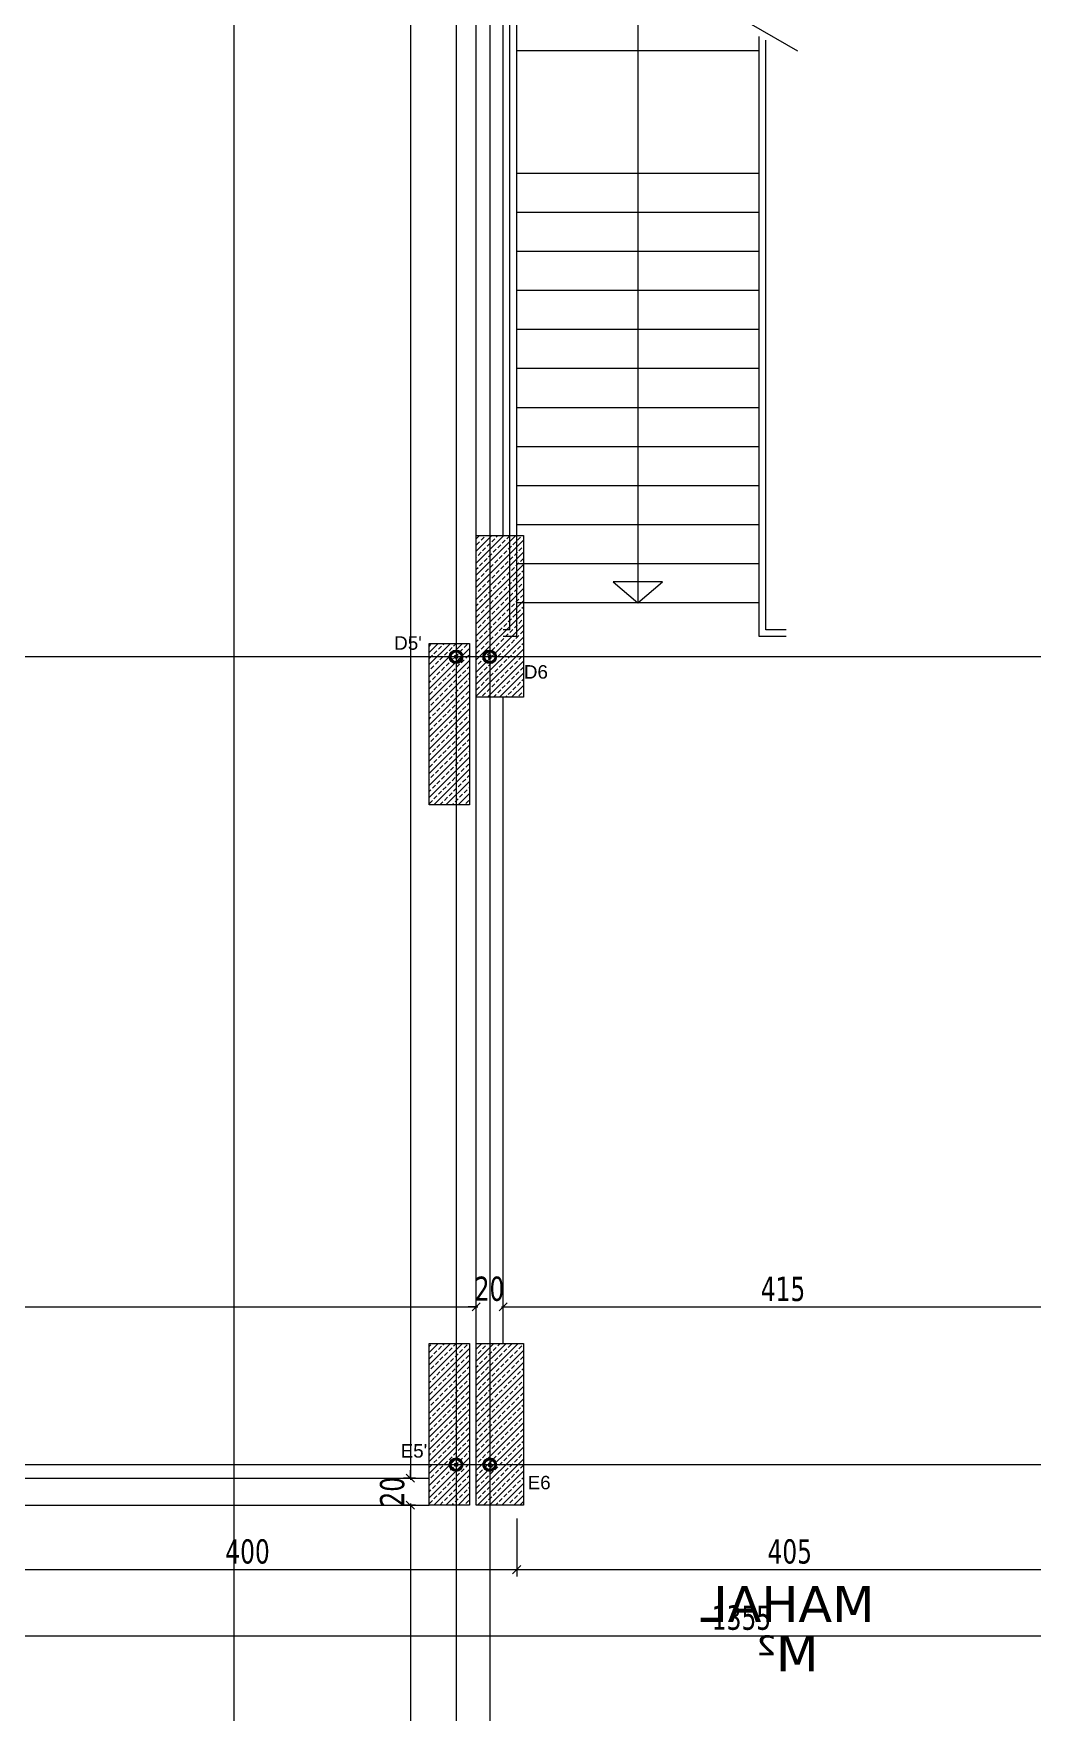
# Model space of a CAD drawing. Header units: millimetres. Extents: x 43168.9 to 43194.6, y -25545.1 to -25543.4.
# Drawn here: x 43169.5751 to 43169.7235, y -25544.3807 to -25544.1313 of the extents above; entities that cross this region are included whole.
import ezdxf
from ezdxf.enums import TextEntityAlignment as Align

# ---------------------------------------------------------------- set-up
doc = ezdxf.new("R2010")
doc.units = ezdxf.units.MM
doc.header["$LTSCALE"] = 200
doc.linetypes.add('DASHDOT2', pattern=[0.5, 0.25, -0.125, 0, -0.125])
doc.linetypes.add('HIDDEN', pattern=[0.375, 0.25, -0.125])
for name, color, linetype in [('aks_sgh', 5, 'DASHDOT2'), ('duv_sgh', 4, 'Continuous'), ('kolon-b.a_sgh', 6, 'Continuous'), ('merdi_sgh', 3, 'Continuous'), ('olcuic_sgh', 183, 'Continuous'), ('tarama-betonarme_sgh', 223, 'Continuous')]:
    doc.layers.add(name, color=color, linetype=linetype)
doc.styles.add('1-200', font='arial.ttf', dxfattribs={"height": 60})
doc.styles.add('dim', font='VERDANA.TTF', dxfattribs={"width": 0.7})
doc.styles.add('text1', font='VERDANA.TTF')

msp = doc.modelspace()

# ---------------------------------------------------------------- hatches: boundary and pattern name
h = msp.add_hatch(color=256)
edge = h.paths.add_edge_path()
edge.add_arc((43169.63788, -25544.22392), 0.001, 0, 360)
edge = h.paths.add_edge_path(flags=16)
edge.add_arc((43169.63788, -25544.22392), 0.00075, 0, 360)
h = msp.add_hatch(color=256)
edge = h.paths.add_edge_path()
edge.add_arc((43169.63788, -25544.22392), 0.001, 0, 360)
edge = h.paths.add_edge_path(flags=16)
edge.add_arc((43169.63788, -25544.22392), 0.00075, 0, 360)
h = msp.add_hatch(color=256)
edge = h.paths.add_edge_path()
edge.add_arc((43169.64288, -25544.22392), 0.001, 0, 360)
edge = h.paths.add_edge_path(flags=16)
edge.add_arc((43169.64288, -25544.22392), 0.00075, 0, 360)
h = msp.add_hatch(color=256)
edge = h.paths.add_edge_path()
edge.add_arc((43169.64288, -25544.22392), 0.001, 0, 360)
edge = h.paths.add_edge_path(flags=16)
edge.add_arc((43169.64288, -25544.22392), 0.00075, 0, 360)
h = msp.add_hatch(color=256)
edge = h.paths.add_edge_path()
edge.add_arc((43169.63788, -25544.34392), 0.001, 0, 360)
edge = h.paths.add_edge_path(flags=16)
edge.add_arc((43169.63788, -25544.34392), 0.00075, 0, 360)
h = msp.add_hatch(color=256)
edge = h.paths.add_edge_path()
edge.add_arc((43169.63788, -25544.34392), 0.001, 0, 360)
edge = h.paths.add_edge_path(flags=16)
edge.add_arc((43169.63788, -25544.34392), 0.00075, 0, 360)
h = msp.add_hatch(color=256)
edge = h.paths.add_edge_path()
edge.add_arc((43169.64288, -25544.34392), 0.001, 0, 360)
edge = h.paths.add_edge_path(flags=16)
edge.add_arc((43169.64288, -25544.34392), 0.00075, 0, 360)
h = msp.add_hatch(color=256)
edge = h.paths.add_edge_path()
edge.add_arc((43169.64288, -25544.34392), 0.001, 0, 360)
edge = h.paths.add_edge_path(flags=16)
edge.add_arc((43169.64288, -25544.34392), 0.00075, 0, 360)

# ---------------------------------------------------------------- linework, layer by layer
at = {"color": 0}
for p, q in [((43169.6612, -25544.21277), (43169.66488, -25544.21592)), ((43169.66855, -25544.21277), (43169.6612, -25544.21277)), ((43169.66488, -25544.21592), (43169.66855, -25544.21277))]:
    msp.add_line(p, q, dxfattribs=at)
at = {"color": 0, "linetype": 'ByBlock', "lineweight": -2}
for p, q in [((43169.63768, -25544.22412), (43169.63768, -25544.22372)), ((43169.63768, -25544.22372), (43169.63808, -25544.22372)), ((43169.63768, -25544.22412), (43169.63768, -25544.22372)), ((43169.63768, -25544.22372), (43169.63808, -25544.22372)), ((43169.63808, -25544.22412), (43169.63768, -25544.22412)), ((43169.63808, -25544.22412), (43169.63768, -25544.22412)), ((43169.63781, -25544.22385), (43169.63795, -25544.22399)), ((43169.63781, -25544.22399), (43169.63795, -25544.22385)), ((43169.63781, -25544.22385), (43169.63795, -25544.22399)), ((43169.63781, -25544.22399), (43169.63795, -25544.22385)), ((43169.63808, -25544.22372), (43169.63808, -25544.22412)), ((43169.63808, -25544.22372), (43169.63808, -25544.22412)), ((43169.64308, -25544.22372), (43169.64268, -25544.22372)), ((43169.64268, -25544.22372), (43169.64268, -25544.22412)), ((43169.64308, -25544.22372), (43169.64268, -25544.22372)), ((43169.64268, -25544.22372), (43169.64268, -25544.22412)), ((43169.64268, -25544.22412), (43169.64308, -25544.22412)), ((43169.64268, -25544.22412), (43169.64308, -25544.22412)), ((43169.64295, -25544.22385), (43169.64281, -25544.22399)), ((43169.64295, -25544.22399), (43169.64281, -25544.22385)), ((43169.64295, -25544.22385), (43169.64281, -25544.22399)), ((43169.64295, -25544.22399), (43169.64281, -25544.22385)), ((43169.64308, -25544.22412), (43169.64308, -25544.22372)), ((43169.64308, -25544.22412), (43169.64308, -25544.22372)), ((43169.64028, -25544.32109), (43169.64148, -25544.31989)), ((43169.64028, -25544.32109), (43169.64148, -25544.31989)), ((43169.64548, -25544.31989), (43169.64428, -25544.32109)), ((43169.64548, -25544.31989), (43169.64428, -25544.32109)), ((43169.63768, -25544.34412), (43169.63768, -25544.34372)), ((43169.63768, -25544.34372), (43169.63808, -25544.34372)), ((43169.63768, -25544.34412), (43169.63768, -25544.34372)), ((43169.63768, -25544.34372), (43169.63808, -25544.34372)), ((43169.63808, -25544.34412), (43169.63768, -25544.34412)), ((43169.63808, -25544.34412), (43169.63768, -25544.34412)), ((43169.63781, -25544.34385), (43169.63795, -25544.34399)), ((43169.63781, -25544.34399), (43169.63795, -25544.34385)), ((43169.63781, -25544.34385), (43169.63795, -25544.34399)), ((43169.63781, -25544.34399), (43169.63795, -25544.34385)), ((43169.63808, -25544.34372), (43169.63808, -25544.34412)), ((43169.63808, -25544.34372), (43169.63808, -25544.34412)), ((43169.64308, -25544.34372), (43169.64268, -25544.34372)), ((43169.64268, -25544.34372), (43169.64268, -25544.34412)), ((43169.64308, -25544.34372), (43169.64268, -25544.34372)), ((43169.64268, -25544.34372), (43169.64268, -25544.34412)), ((43169.64268, -25544.34412), (43169.64308, -25544.34412)), ((43169.64268, -25544.34412), (43169.64308, -25544.34412)), ((43169.64295, -25544.34385), (43169.64281, -25544.34399)), ((43169.64295, -25544.34399), (43169.64281, -25544.34385)), ((43169.64295, -25544.34385), (43169.64281, -25544.34399)), ((43169.64295, -25544.34399), (43169.64281, -25544.34385)), ((43169.64308, -25544.34412), (43169.64308, -25544.34372)), ((43169.64308, -25544.34412), (43169.64308, -25544.34372)), ((43169.63049, -25544.34532), (43169.63169, -25544.34652)), ((43169.63049, -25544.34532), (43169.63169, -25544.34652)), ((43169.63169, -25544.35052), (43169.63049, -25544.34932)), ((43169.63169, -25544.35052), (43169.63049, -25544.34932)), ((43169.64628, -25544.36011), (43169.64748, -25544.35891)), ((43169.64748, -25544.35891), (43169.64628, -25544.36011))]:
    msp.add_line(p, q, dxfattribs=at)
at = {"color": 0, "linetype": 'Continuous', "lineweight": -2}
for centre, radius in [((43169.63788, -25544.22392), 0.001), ((43169.63788, -25544.22392), 0.001), ((43169.64288, -25544.22392), 0.001), ((43169.64288, -25544.22392), 0.001), ((43169.63788, -25544.22392), 0.00075), ((43169.63788, -25544.22392), 0.00075), ((43169.64288, -25544.22392), 0.00075), ((43169.64288, -25544.22392), 0.00075), ((43169.63788, -25544.34392), 0.001), ((43169.63788, -25544.34392), 0.001), ((43169.63788, -25544.34392), 0.00075), ((43169.63788, -25544.34392), 0.00075), ((43169.64288, -25544.34392), 0.001), ((43169.64288, -25544.34392), 0.001), ((43169.64288, -25544.34392), 0.00075), ((43169.64288, -25544.34392), 0.00075)]:
    msp.add_circle(centre, radius, dxfattribs=at)
at = {"layer": 'aks_sgh'}
for p, q in [((43169.60488, -25543.74092), (43169.60488, -25544.78992)), ((43169.63788, -25543.74092), (43169.63788, -25544.78992)), ((43169.64288, -25543.74092), (43169.64288, -25544.78992)), ((43169.99088, -25544.22392), (43169.01488, -25544.22392)), ((43169.99088, -25544.34392), (43169.01488, -25544.34392))]:
    msp.add_line(p, q, dxfattribs=at)
at = {"layer": 'duv_sgh'}
for p, q in [((43169.64088, -25544.32592), (43169.64088, -25543.84992)), ((43169.64488, -25544.20592), (43169.64488, -25544.12192)), ((43169.64588, -25544.20592), (43169.64588, -25544.12192)), ((43169.64488, -25544.32592), (43169.64488, -25544.22992)), ((43169.56688, -25544.34592), (43169.63388, -25544.34592)), ((43169.56688, -25544.34992), (43169.63388, -25544.34992))]:
    msp.add_line(p, q, dxfattribs=at)
at = {"layer": 'kolon-b.a_sgh'}
for p, q in [((43169.64088, -25544.20592), (43169.64788, -25544.20592)), ((43169.64088, -25544.22992), (43169.64088, -25544.20592)), ((43169.64788, -25544.20592), (43169.64788, -25544.22992)), ((43169.63388, -25544.22192), (43169.63988, -25544.22192)), ((43169.63388, -25544.24592), (43169.63388, -25544.22192)), ((43169.63988, -25544.22192), (43169.63988, -25544.24592)), ((43169.64788, -25544.22992), (43169.64088, -25544.22992)), ((43169.63988, -25544.24592), (43169.63388, -25544.24592)), ((43169.63388, -25544.32592), (43169.63988, -25544.32592)), ((43169.63388, -25544.34992), (43169.63388, -25544.32592)), ((43169.63988, -25544.32592), (43169.63988, -25544.34992)), ((43169.64088, -25544.32592), (43169.64788, -25544.32592)), ((43169.64088, -25544.34992), (43169.64088, -25544.32592)), ((43169.64788, -25544.32592), (43169.64788, -25544.34992)), ((43169.63988, -25544.34992), (43169.63388, -25544.34992)), ((43169.64788, -25544.34992), (43169.64088, -25544.34992))]:
    msp.add_line(p, q, dxfattribs=at)
at = {"layer": 'merdi_sgh'}
for p, q in [((43169.63614, -25544.10363), (43169.68858, -25544.13391)), ((43169.68288, -25544.13651), (43169.68288, -25544.13178)), ((43169.68388, -25544.13709), (43169.68388, -25544.13235))]:
    msp.add_line(p, q, dxfattribs=at)
at = {"layer": 'merdi_sgh', "linetype": 'HIDDEN', "ltscale": 0.5}
for p, q in [((43169.64588, -25544.21992), (43169.64588, -25544.11041)), ((43169.64688, -25544.22092), (43169.64688, -25544.11099)), ((43169.66488, -25544.12138), (43169.66488, -25544.21592)), ((43169.68288, -25544.13392), (43169.64688, -25544.13392)), ((43169.68288, -25544.22092), (43169.68288, -25544.13651)), ((43169.68388, -25544.21992), (43169.68388, -25544.13709)), ((43169.68288, -25544.15212), (43169.64688, -25544.15212)), ((43169.68288, -25544.15792), (43169.64688, -25544.15792)), ((43169.68288, -25544.16372), (43169.64688, -25544.16372)), ((43169.68288, -25544.16952), (43169.64688, -25544.16952)), ((43169.68288, -25544.17532), (43169.64688, -25544.17532)), ((43169.68288, -25544.18112), (43169.64688, -25544.18112)), ((43169.68288, -25544.18692), (43169.64688, -25544.18692)), ((43169.68288, -25544.19272), (43169.64688, -25544.19272)), ((43169.68288, -25544.19852), (43169.64688, -25544.19852)), ((43169.68288, -25544.20432), (43169.64688, -25544.20432)), ((43169.68288, -25544.21012), (43169.64688, -25544.21012)), ((43169.68288, -25544.21592), (43169.64688, -25544.21592)), ((43169.64588, -25544.21992), (43169.64488, -25544.21992)), ((43169.68688, -25544.21992), (43169.68388, -25544.21992)), ((43169.64688, -25544.22092), (43169.64488, -25544.22092)), ((43169.68688, -25544.22092), (43169.68288, -25544.22092))]:
    msp.add_line(p, q, dxfattribs=at)
at = {"layer": 'olcuic_sgh'}
for p, q in [((43169.63109, -25543.84267), (43169.63109, -25544.34617)), ((43169.64088, -25544.32392), (43169.64088, -25544.31949)), ((43169.64088, -25544.32392), (43169.64088, -25544.31949)), ((43169.64488, -25544.32392), (43169.64488, -25544.31949)), ((43169.64488, -25544.32392), (43169.64488, -25544.31949)), ((43169.37063, -25544.32049), (43169.64113, -25544.32049)), ((43169.64088, -25544.32049), (43169.63968, -25544.32049)), ((43169.64463, -25544.32049), (43169.72813, -25544.32049)), ((43169.64488, -25544.32049), (43169.64608, -25544.32049)), ((43169.63109, -25544.34592), (43169.63109, -25544.34472)), ((43169.63188, -25544.34592), (43169.63009, -25544.34592)), ((43169.63188, -25544.34592), (43169.63009, -25544.34592)), ((43169.63188, -25544.34992), (43169.63009, -25544.34992)), ((43169.63188, -25544.34992), (43169.63009, -25544.34992)), ((43169.63109, -25544.34967), (43169.63109, -25544.46517)), ((43169.63109, -25544.34992), (43169.63109, -25544.35112)), ((43169.64688, -25544.35192), (43169.64688, -25544.36051)), ((43169.64688, -25544.35192), (43169.64688, -25544.36051)), ((43169.56663, -25544.35951), (43169.64713, -25544.35951)), ((43169.64663, -25544.35951), (43169.72813, -25544.35951)), ((43169.54463, -25544.36935), (43169.81613, -25544.36935))]:
    msp.add_line(p, q, dxfattribs=at)
at = {"layer": 'tarama-betonarme_sgh'}
for p, q in [((43169.64088, -25544.20642), (43169.64138, -25544.20592)), ((43169.64088, -25544.20822), (43169.64318, -25544.20592)), ((43169.64088, -25544.21002), (43169.64498, -25544.20592)), ((43169.64088, -25544.21181), (43169.64677, -25544.20592)), ((43169.64088, -25544.21361), (43169.64788, -25544.20661)), ((43169.64092, -25544.20728), (43169.64137, -25544.20683)), ((43169.6416, -25544.2066), (43169.64205, -25544.20615)), ((43169.64182, -25544.20817), (43169.64227, -25544.20773)), ((43169.64227, -25544.20593), (43169.64228, -25544.20592)), ((43169.6425, -25544.2075), (43169.64295, -25544.20705)), ((43169.64317, -25544.20683), (43169.64362, -25544.20638)), ((43169.64339, -25544.2084), (43169.64384, -25544.20795)), ((43169.64384, -25544.20615), (43169.64408, -25544.20592)), ((43169.64407, -25544.20773), (43169.64452, -25544.20728)), ((43169.64474, -25544.20705), (43169.64519, -25544.2066)), ((43169.64541, -25544.20638), (43169.64586, -25544.20593)), ((43169.64564, -25544.20795), (43169.64609, -25544.2075)), ((43169.64631, -25544.20728), (43169.64676, -25544.20683)), ((43169.64699, -25544.2066), (43169.64744, -25544.20615)), ((43169.64721, -25544.20817), (43169.64766, -25544.20773)), ((43169.64766, -25544.20593), (43169.64767, -25544.20592)), ((43169.64088, -25544.2154), (43169.64788, -25544.2084)), ((43169.64088, -25544.20912), (43169.64092, -25544.20907)), ((43169.64088, -25544.2172), (43169.64788, -25544.2102)), ((43169.64115, -25544.20885), (43169.6416, -25544.2084)), ((43169.64137, -25544.21042), (43169.64182, -25544.20997)), ((43169.64205, -25544.20975), (43169.6425, -25544.2093)), ((43169.64272, -25544.20907), (43169.64317, -25544.20862)), ((43169.64295, -25544.21064), (43169.64339, -25544.21019)), ((43169.64362, -25544.20997), (43169.64407, -25544.20952)), ((43169.64429, -25544.2093), (43169.64474, -25544.20885)), ((43169.64452, -25544.21087), (43169.64497, -25544.21042)), ((43169.64497, -25544.20862), (43169.64541, -25544.20817)), ((43169.64519, -25544.21019), (43169.64564, -25544.20975)), ((43169.64586, -25544.20952), (43169.64631, -25544.20907)), ((43169.64654, -25544.20885), (43169.64699, -25544.2084)), ((43169.64676, -25544.21042), (43169.64721, -25544.20997)), ((43169.64744, -25544.20975), (43169.64788, -25544.2093)), ((43169.64088, -25544.21091), (43169.64115, -25544.21064)), ((43169.64088, -25544.219), (43169.64788, -25544.212)), ((43169.64092, -25544.21266), (43169.64137, -25544.21222)), ((43169.6416, -25544.21199), (43169.64205, -25544.21154)), ((43169.64227, -25544.21132), (43169.64272, -25544.21087)), ((43169.6425, -25544.21289), (43169.64295, -25544.21244)), ((43169.64317, -25544.21222), (43169.64362, -25544.21177)), ((43169.64384, -25544.21154), (43169.64429, -25544.21109)), ((43169.64407, -25544.21311), (43169.64452, -25544.21266)), ((43169.64474, -25544.21244), (43169.64519, -25544.21199)), ((43169.64541, -25544.21177), (43169.64586, -25544.21132)), ((43169.64564, -25544.21334), (43169.64609, -25544.21289)), ((43169.64609, -25544.21109), (43169.64654, -25544.21064)), ((43169.64631, -25544.21266), (43169.64676, -25544.21222)), ((43169.64699, -25544.21199), (43169.64744, -25544.21154)), ((43169.64766, -25544.21132), (43169.64788, -25544.2111)), ((43169.64088, -25544.22079), (43169.64788, -25544.21379)), ((43169.64088, -25544.21451), (43169.64092, -25544.21446)), ((43169.64115, -25544.21424), (43169.6416, -25544.21379)), ((43169.64137, -25544.21581), (43169.64182, -25544.21536)), ((43169.64182, -25544.21356), (43169.64227, -25544.21311)), ((43169.64205, -25544.21513), (43169.6425, -25544.21468)), ((43169.64272, -25544.21446), (43169.64317, -25544.21401)), ((43169.64339, -25544.21379), (43169.64384, -25544.21334)), ((43169.64362, -25544.21536), (43169.64407, -25544.21491)), ((43169.64429, -25544.21468), (43169.64474, -25544.21424)), ((43169.64497, -25544.21401), (43169.64541, -25544.21356)), ((43169.64519, -25544.21558), (43169.64564, -25544.21513)), ((43169.64586, -25544.21491), (43169.64631, -25544.21446)), ((43169.64654, -25544.21424), (43169.64699, -25544.21379)), ((43169.64676, -25544.21581), (43169.64721, -25544.21536)), ((43169.64721, -25544.21356), (43169.64766, -25544.21311)), ((43169.64744, -25544.21513), (43169.64788, -25544.21469)), ((43169.64088, -25544.22259), (43169.64788, -25544.21559)), ((43169.64088, -25544.2163), (43169.64115, -25544.21603)), ((43169.64088, -25544.22438), (43169.64788, -25544.21738)), ((43169.64092, -25544.21805), (43169.64137, -25544.2176)), ((43169.6416, -25544.21738), (43169.64205, -25544.21693)), ((43169.64227, -25544.21671), (43169.64272, -25544.21626)), ((43169.6425, -25544.21828), (43169.64295, -25544.21783)), ((43169.64295, -25544.21603), (43169.64339, -25544.21558)), ((43169.64317, -25544.2176), (43169.64362, -25544.21715)), ((43169.64384, -25544.21693), (43169.64429, -25544.21648)), ((43169.64452, -25544.21626), (43169.64497, -25544.21581)), ((43169.64474, -25544.21783), (43169.64519, -25544.21738)), ((43169.64541, -25544.21715), (43169.64586, -25544.21671)), ((43169.64609, -25544.21648), (43169.64654, -25544.21603)), ((43169.64631, -25544.21805), (43169.64676, -25544.2176)), ((43169.64699, -25544.21738), (43169.64744, -25544.21693)), ((43169.64766, -25544.21671), (43169.64788, -25544.21649)), ((43169.64088, -25544.22618), (43169.64788, -25544.21918)), ((43169.64088, -25544.21989), (43169.64092, -25544.21985)), ((43169.64115, -25544.21962), (43169.6416, -25544.21917)), ((43169.64182, -25544.21895), (43169.64227, -25544.2185)), ((43169.64205, -25544.22052), (43169.6425, -25544.22007)), ((43169.64272, -25544.21985), (43169.64317, -25544.2194)), ((43169.64339, -25544.21917), (43169.64384, -25544.21873)), ((43169.64362, -25544.22075), (43169.64407, -25544.2203)), ((43169.64407, -25544.2185), (43169.64452, -25544.21805)), ((43169.64429, -25544.22007), (43169.64474, -25544.21962)), ((43169.64497, -25544.2194), (43169.64541, -25544.21895)), ((43169.64564, -25544.21873), (43169.64609, -25544.21828)), ((43169.64586, -25544.2203), (43169.64631, -25544.21985)), ((43169.64654, -25544.21962), (43169.64699, -25544.21917)), ((43169.64721, -25544.21895), (43169.64766, -25544.2185)), ((43169.64744, -25544.22052), (43169.64788, -25544.22008)), ((43169.63388, -25544.22328), (43169.63524, -25544.22192)), ((43169.63388, -25544.22507), (43169.63703, -25544.22192)), ((43169.63388, -25544.22687), (43169.63883, -25544.22192)), ((43169.63388, -25544.22238), (43169.63415, -25544.22211)), ((43169.63388, -25544.22867), (43169.63988, -25544.22267)), ((43169.63527, -25544.22279), (43169.63572, -25544.22234)), ((43169.63594, -25544.22211), (43169.63614, -25544.22192)), ((43169.63684, -25544.22301), (43169.63729, -25544.22256)), ((43169.63751, -25544.22234), (43169.63793, -25544.22192)), ((43169.63841, -25544.22324), (43169.63886, -25544.22279)), ((43169.63908, -25544.22256), (43169.63953, -25544.22211)), ((43169.64088, -25544.22798), (43169.64788, -25544.22098)), ((43169.64088, -25544.22169), (43169.64115, -25544.22142)), ((43169.64088, -25544.22977), (43169.64788, -25544.22277)), ((43169.64137, -25544.2212), (43169.64182, -25544.22075)), ((43169.6416, -25544.22277), (43169.64205, -25544.22232)), ((43169.64227, -25544.22209), (43169.64272, -25544.22164)), ((43169.64295, -25544.22142), (43169.64339, -25544.22097)), ((43169.64317, -25544.22299), (43169.64362, -25544.22254)), ((43169.64384, -25544.22232), (43169.64429, -25544.22187)), ((43169.64452, -25544.22164), (43169.64497, -25544.2212)), ((43169.64474, -25544.22322), (43169.64519, -25544.22277)), ((43169.64519, -25544.22097), (43169.64564, -25544.22052)), ((43169.64541, -25544.22254), (43169.64586, -25544.22209)), ((43169.64609, -25544.22187), (43169.64654, -25544.22142)), ((43169.64676, -25544.2212), (43169.64721, -25544.22075)), ((43169.64699, -25544.22277), (43169.64744, -25544.22232)), ((43169.64766, -25544.22209), (43169.64788, -25544.22187)), ((43169.63388, -25544.23046), (43169.63988, -25544.22446)), ((43169.63392, -25544.22413), (43169.63437, -25544.22368)), ((43169.63415, -25544.2257), (43169.63459, -25544.22526)), ((43169.63459, -25544.22346), (43169.63504, -25544.22301)), ((43169.63482, -25544.22503), (43169.63527, -25544.22458)), ((43169.63549, -25544.22436), (43169.63594, -25544.22391)), ((43169.63617, -25544.22368), (43169.63662, -25544.22324)), ((43169.63639, -25544.22526), (43169.63684, -25544.22481)), ((43169.63706, -25544.22458), (43169.63751, -25544.22413)), ((43169.63774, -25544.22391), (43169.63819, -25544.22346)), ((43169.63796, -25544.22548), (43169.63841, -25544.22503)), ((43169.63864, -25544.22481), (43169.63908, -25544.22436)), ((43169.63931, -25544.22413), (43169.63976, -25544.22368)), ((43169.63953, -25544.2257), (43169.63988, -25544.22536)), ((43169.64088, -25544.22528), (43169.64092, -25544.22524)), ((43169.64092, -25544.22344), (43169.64137, -25544.22299)), ((43169.64115, -25544.22501), (43169.6416, -25544.22456)), ((43169.64182, -25544.22434), (43169.64227, -25544.22389)), ((43169.6425, -25544.22366), (43169.64295, -25544.22322)), ((43169.64253, -25544.22992), (43169.64788, -25544.22457)), ((43169.64272, -25544.22524), (43169.64317, -25544.22479)), ((43169.64339, -25544.22456), (43169.64384, -25544.22411)), ((43169.64407, -25544.22389), (43169.64452, -25544.22344)), ((43169.64429, -25544.22546), (43169.64474, -25544.22501)), ((43169.64497, -25544.22479), (43169.64541, -25544.22434)), ((43169.64564, -25544.22411), (43169.64609, -25544.22366)), ((43169.64586, -25544.22569), (43169.64631, -25544.22524)), ((43169.64631, -25544.22344), (43169.64676, -25544.22299)), ((43169.64654, -25544.22501), (43169.64699, -25544.22456)), ((43169.64721, -25544.22434), (43169.64766, -25544.22389)), ((43169.63388, -25544.22597), (43169.63392, -25544.22593)), ((43169.63388, -25544.23226), (43169.63988, -25544.22626)), ((43169.63388, -25544.22777), (43169.63415, -25544.2275)), ((43169.63437, -25544.22728), (43169.63482, -25544.22683)), ((43169.63504, -25544.2266), (43169.63549, -25544.22615)), ((43169.63527, -25544.22817), (43169.63572, -25544.22773)), ((43169.63572, -25544.22593), (43169.63617, -25544.22548)), ((43169.63594, -25544.2275), (43169.63639, -25544.22705)), ((43169.63662, -25544.22683), (43169.63706, -25544.22638)), ((43169.63729, -25544.22615), (43169.63774, -25544.2257)), ((43169.63751, -25544.22773), (43169.63796, -25544.22728)), ((43169.63819, -25544.22705), (43169.63864, -25544.2266)), ((43169.63886, -25544.22638), (43169.63931, -25544.22593)), ((43169.63908, -25544.22795), (43169.63953, -25544.2275)), ((43169.63976, -25544.22728), (43169.63988, -25544.22716)), ((43169.64088, -25544.22708), (43169.64115, -25544.22681)), ((43169.64137, -25544.22658), (43169.64182, -25544.22613)), ((43169.6416, -25544.22816), (43169.64205, -25544.22771)), ((43169.64205, -25544.22591), (43169.6425, -25544.22546)), ((43169.64227, -25544.22748), (43169.64272, -25544.22703)), ((43169.64295, -25544.22681), (43169.64339, -25544.22636)), ((43169.64317, -25544.22838), (43169.64362, -25544.22793)), ((43169.64362, -25544.22613), (43169.64407, -25544.22569)), ((43169.64384, -25544.22771), (43169.64429, -25544.22726)), ((43169.64432, -25544.22992), (43169.64788, -25544.22636)), ((43169.64452, -25544.22703), (43169.64497, -25544.22658)), ((43169.64519, -25544.22636), (43169.64564, -25544.22591)), ((43169.64541, -25544.22793), (43169.64586, -25544.22748)), ((43169.64609, -25544.22726), (43169.64654, -25544.22681)), ((43169.64676, -25544.22658), (43169.64721, -25544.22613)), ((43169.64699, -25544.22816), (43169.64744, -25544.22771)), ((43169.64744, -25544.22591), (43169.64788, -25544.22547)), ((43169.64766, -25544.22748), (43169.64788, -25544.22726)), ((43169.63388, -25544.23405), (43169.63988, -25544.22805)), ((43169.63388, -25544.23585), (43169.63988, -25544.22985)), ((43169.63392, -25544.22952), (43169.63437, -25544.22907)), ((43169.63459, -25544.22885), (43169.63504, -25544.2284)), ((43169.63482, -25544.23042), (43169.63527, -25544.22997)), ((43169.63549, -25544.22975), (43169.63594, -25544.2293)), ((43169.63617, -25544.22907), (43169.63662, -25544.22862)), ((43169.63639, -25544.23064), (43169.63684, -25544.2302)), ((43169.63684, -25544.2284), (43169.63729, -25544.22795)), ((43169.63706, -25544.22997), (43169.63751, -25544.22952)), ((43169.63774, -25544.2293), (43169.63819, -25544.22885)), ((43169.63796, -25544.23087), (43169.63841, -25544.23042)), ((43169.63841, -25544.22862), (43169.63886, -25544.22817)), ((43169.63864, -25544.2302), (43169.63908, -25544.22975)), ((43169.63931, -25544.22952), (43169.63976, -25544.22907)), ((43169.64092, -25544.22883), (43169.64137, -25544.22838)), ((43169.64182, -25544.22973), (43169.64227, -25544.22928)), ((43169.6425, -25544.22905), (43169.64295, -25544.2286)), ((43169.64343, -25544.22992), (43169.64384, -25544.2295)), ((43169.64407, -25544.22928), (43169.64452, -25544.22883)), ((43169.64474, -25544.2286), (43169.64519, -25544.22816)), ((43169.64522, -25544.22992), (43169.64541, -25544.22973)), ((43169.64564, -25544.2295), (43169.64609, -25544.22905)), ((43169.64612, -25544.22992), (43169.64788, -25544.22816)), ((43169.64631, -25544.22883), (43169.64676, -25544.22838)), ((43169.64721, -25544.22973), (43169.64766, -25544.22928)), ((43169.63388, -25544.23136), (43169.63392, -25544.23132)), ((43169.63388, -25544.23765), (43169.63988, -25544.23165)), ((43169.63388, -25544.23316), (43169.63415, -25544.23289)), ((43169.63415, -25544.23109), (43169.63459, -25544.23064)), ((43169.63437, -25544.23266), (43169.63482, -25544.23222)), ((43169.63504, -25544.23199), (43169.63549, -25544.23154)), ((43169.63572, -25544.23132), (43169.63617, -25544.23087)), ((43169.63594, -25544.23289), (43169.63639, -25544.23244)), ((43169.63662, -25544.23222), (43169.63706, -25544.23177)), ((43169.63729, -25544.23154), (43169.63774, -25544.23109)), ((43169.63751, -25544.23311), (43169.63796, -25544.23266)), ((43169.63819, -25544.23244), (43169.63864, -25544.23199)), ((43169.63886, -25544.23177), (43169.63931, -25544.23132)), ((43169.63908, -25544.23334), (43169.63953, -25544.23289)), ((43169.63953, -25544.23109), (43169.63988, -25544.23075)), ((43169.63976, -25544.23266), (43169.63988, -25544.23254)), ((43169.63388, -25544.23944), (43169.63988, -25544.23344)), ((43169.63388, -25544.24124), (43169.63988, -25544.23524)), ((43169.63392, -25544.23491), (43169.63437, -25544.23446)), ((43169.63459, -25544.23424), (43169.63504, -25544.23379)), ((43169.63482, -25544.23581), (43169.63527, -25544.23536)), ((43169.63527, -25544.23356), (43169.63572, -25544.23311)), ((43169.63549, -25544.23513), (43169.63594, -25544.23469)), ((43169.63617, -25544.23446), (43169.63662, -25544.23401)), ((43169.63684, -25544.23379), (43169.63729, -25544.23334)), ((43169.63706, -25544.23536), (43169.63751, -25544.23491)), ((43169.63774, -25544.23469), (43169.63819, -25544.23424)), ((43169.63841, -25544.23401), (43169.63886, -25544.23356)), ((43169.63864, -25544.23558), (43169.63908, -25544.23513)), ((43169.63931, -25544.23491), (43169.63976, -25544.23446)), ((43169.63388, -25544.23675), (43169.63392, -25544.23671)), ((43169.63388, -25544.24303), (43169.63988, -25544.23703)), ((43169.63415, -25544.23648), (43169.63459, -25544.23603)), ((43169.63437, -25544.23805), (43169.63482, -25544.2376)), ((43169.63504, -25544.23738), (43169.63549, -25544.23693)), ((43169.63572, -25544.23671), (43169.63617, -25544.23626)), ((43169.63594, -25544.23828), (43169.63639, -25544.23783)), ((43169.63639, -25544.23603), (43169.63684, -25544.23558)), ((43169.63662, -25544.2376), (43169.63706, -25544.23715)), ((43169.63729, -25544.23693), (43169.63774, -25544.23648)), ((43169.63796, -25544.23626), (43169.63841, -25544.23581)), ((43169.63819, -25544.23783), (43169.63864, -25544.23738)), ((43169.63886, -25544.23715), (43169.63931, -25544.23671)), ((43169.63953, -25544.23648), (43169.63988, -25544.23614)), ((43169.63388, -25544.23854), (43169.63415, -25544.23828)), ((43169.63388, -25544.24483), (43169.63988, -25544.23883)), ((43169.63392, -25544.2403), (43169.63437, -25544.23985)), ((43169.63459, -25544.23962), (43169.63504, -25544.23918)), ((43169.63527, -25544.23895), (43169.63572, -25544.2385)), ((43169.63549, -25544.24052), (43169.63594, -25544.24007)), ((43169.63617, -25544.23985), (43169.63662, -25544.2394)), ((43169.63684, -25544.23918), (43169.63729, -25544.23873)), ((43169.63706, -25544.24075), (43169.63751, -25544.2403)), ((43169.63751, -25544.2385), (43169.63796, -25544.23805)), ((43169.63774, -25544.24007), (43169.63819, -25544.23962)), ((43169.63841, -25544.2394), (43169.63886, -25544.23895)), ((43169.63908, -25544.23873), (43169.63953, -25544.23828)), ((43169.63931, -25544.2403), (43169.63976, -25544.23985)), ((43169.63976, -25544.23805), (43169.63988, -25544.23793)), ((43169.63388, -25544.24214), (43169.63392, -25544.24209)), ((43169.63415, -25544.24187), (43169.63459, -25544.24142)), ((43169.63459, -25544.24592), (43169.63988, -25544.24063)), ((43169.63482, -25544.2412), (43169.63527, -25544.24075)), ((43169.63504, -25544.24277), (43169.63549, -25544.24232)), ((43169.63572, -25544.24209), (43169.63617, -25544.24164)), ((43169.63638, -25544.24592), (43169.63988, -25544.24242)), ((43169.63639, -25544.24142), (43169.63684, -25544.24097)), ((43169.63662, -25544.24299), (43169.63706, -25544.24254)), ((43169.63729, -25544.24232), (43169.63774, -25544.24187)), ((43169.63796, -25544.24164), (43169.63841, -25544.2412)), ((43169.63819, -25544.24322), (43169.63864, -25544.24277)), ((43169.63864, -25544.24097), (43169.63908, -25544.24052)), ((43169.63886, -25544.24254), (43169.63931, -25544.24209)), ((43169.63953, -25544.24187), (43169.63988, -25544.24152)), ((43169.63388, -25544.24393), (43169.63415, -25544.24367)), ((43169.63392, -25544.24569), (43169.63437, -25544.24524)), ((43169.63437, -25544.24344), (43169.63482, -25544.24299)), ((43169.63459, -25544.24501), (43169.63504, -25544.24456)), ((43169.63527, -25544.24434), (43169.63572, -25544.24389)), ((43169.63594, -25544.24367), (43169.63639, -25544.24322)), ((43169.63617, -25544.24524), (43169.63662, -25544.24479)), ((43169.63684, -25544.24456), (43169.63729, -25544.24411)), ((43169.63751, -25544.24389), (43169.63796, -25544.24344)), ((43169.63774, -25544.24546), (43169.63819, -25544.24501)), ((43169.63818, -25544.24592), (43169.63988, -25544.24422)), ((43169.63841, -25544.24479), (43169.63886, -25544.24434)), ((43169.63908, -25544.24411), (43169.63953, -25544.24367)), ((43169.63931, -25544.24569), (43169.63976, -25544.24524)), ((43169.63976, -25544.24344), (43169.63988, -25544.24332)), ((43169.63549, -25544.24591), (43169.63594, -25544.24546)), ((43169.63728, -25544.24592), (43169.63751, -25544.24569)), ((43169.63908, -25544.24592), (43169.63908, -25544.24591)), ((43169.63388, -25544.32728), (43169.63524, -25544.32592)), ((43169.63388, -25544.32907), (43169.63703, -25544.32592)), ((43169.63388, -25544.33087), (43169.63883, -25544.32592)), ((43169.63388, -25544.32638), (43169.63415, -25544.32611)), ((43169.63388, -25544.33267), (43169.63988, -25544.32667)), ((43169.63392, -25544.32813), (43169.63437, -25544.32768)), ((43169.63459, -25544.32746), (43169.63504, -25544.32701)), ((43169.63527, -25544.32679), (43169.63572, -25544.32634)), ((43169.63594, -25544.32611), (43169.63614, -25544.32592)), ((43169.63617, -25544.32768), (43169.63662, -25544.32724)), ((43169.63684, -25544.32701), (43169.63729, -25544.32656)), ((43169.63751, -25544.32634), (43169.63793, -25544.32592)), ((43169.63774, -25544.32791), (43169.63819, -25544.32746)), ((43169.63841, -25544.32724), (43169.63886, -25544.32679)), ((43169.63908, -25544.32656), (43169.63953, -25544.32611)), ((43169.63931, -25544.32813), (43169.63976, -25544.32768)), ((43169.64088, -25544.32676), (43169.64172, -25544.32592)), ((43169.64088, -25544.32856), (43169.64351, -25544.32592)), ((43169.64088, -25544.33035), (43169.64531, -25544.32592)), ((43169.64088, -25544.33215), (43169.64711, -25544.32592)), ((43169.64088, -25544.33394), (43169.64788, -25544.32694)), ((43169.64088, -25544.32766), (43169.64092, -25544.32761)), ((43169.64115, -25544.32739), (43169.6416, -25544.32694)), ((43169.64182, -25544.32671), (43169.64227, -25544.32626)), ((43169.6425, -25544.32604), (43169.64262, -25544.32592)), ((43169.64272, -25544.32761), (43169.64317, -25544.32716)), ((43169.64339, -25544.32694), (43169.64384, -25544.32649)), ((43169.64407, -25544.32626), (43169.64441, -25544.32592)), ((43169.64429, -25544.32784), (43169.64474, -25544.32739)), ((43169.64497, -25544.32716), (43169.64541, -25544.32671)), ((43169.64564, -25544.32649), (43169.64609, -25544.32604)), ((43169.64586, -25544.32806), (43169.64631, -25544.32761)), ((43169.64654, -25544.32739), (43169.64699, -25544.32694)), ((43169.64721, -25544.32671), (43169.64766, -25544.32626)), ((43169.63388, -25544.33446), (43169.63988, -25544.32846)), ((43169.63388, -25544.32997), (43169.63392, -25544.32993)), ((43169.63415, -25544.3297), (43169.63459, -25544.32926)), ((43169.63482, -25544.32903), (43169.63527, -25544.32858)), ((43169.63504, -25544.3306), (43169.63549, -25544.33015)), ((43169.63549, -25544.32836), (43169.63594, -25544.32791)), ((43169.63572, -25544.32993), (43169.63617, -25544.32948)), ((43169.63639, -25544.32926), (43169.63684, -25544.32881)), ((43169.63706, -25544.32858), (43169.63751, -25544.32813)), ((43169.63729, -25544.33015), (43169.63774, -25544.3297)), ((43169.63796, -25544.32948), (43169.63841, -25544.32903)), ((43169.63864, -25544.32881), (43169.63908, -25544.32836)), ((43169.63886, -25544.33038), (43169.63931, -25544.32993)), ((43169.63953, -25544.3297), (43169.63988, -25544.32936)), ((43169.64088, -25544.33574), (43169.64788, -25544.32874)), ((43169.64088, -25544.32945), (43169.64115, -25544.32918)), ((43169.64137, -25544.32896), (43169.64182, -25544.32851)), ((43169.6416, -25544.33053), (43169.64205, -25544.33008)), ((43169.64205, -25544.32828), (43169.6425, -25544.32784)), ((43169.64227, -25544.32986), (43169.64272, -25544.32941)), ((43169.64295, -25544.32918), (43169.64339, -25544.32873)), ((43169.64362, -25544.32851), (43169.64407, -25544.32806)), ((43169.64384, -25544.33008), (43169.64429, -25544.32963)), ((43169.64452, -25544.32941), (43169.64497, -25544.32896)), ((43169.64519, -25544.32873), (43169.64564, -25544.32828)), ((43169.64541, -25544.33031), (43169.64586, -25544.32986)), ((43169.64609, -25544.32963), (43169.64654, -25544.32918)), ((43169.64676, -25544.32896), (43169.64721, -25544.32851)), ((43169.64699, -25544.33053), (43169.64744, -25544.33008)), ((43169.64744, -25544.32828), (43169.64788, -25544.32784)), ((43169.64766, -25544.32986), (43169.64788, -25544.32964)), ((43169.63388, -25544.33626), (43169.63988, -25544.33026)), ((43169.63388, -25544.33177), (43169.63415, -25544.3315)), ((43169.63388, -25544.33805), (43169.63988, -25544.33205)), ((43169.63437, -25544.33128), (43169.63482, -25544.33083)), ((43169.63459, -25544.33285), (43169.63504, -25544.3324)), ((43169.63527, -25544.33217), (43169.63572, -25544.33173)), ((43169.63594, -25544.3315), (43169.63639, -25544.33105)), ((43169.63617, -25544.33307), (43169.63662, -25544.33262)), ((43169.63662, -25544.33083), (43169.63706, -25544.33038)), ((43169.63684, -25544.3324), (43169.63729, -25544.33195)), ((43169.63751, -25544.33173), (43169.63796, -25544.33128)), ((43169.63819, -25544.33105), (43169.63864, -25544.3306)), ((43169.63841, -25544.33262), (43169.63886, -25544.33217)), ((43169.63908, -25544.33195), (43169.63953, -25544.3315)), ((43169.63976, -25544.33128), (43169.63988, -25544.33116)), ((43169.64088, -25544.33754), (43169.64788, -25544.33054)), ((43169.64088, -25544.33933), (43169.64788, -25544.33233)), ((43169.64092, -25544.3312), (43169.64137, -25544.33075)), ((43169.64115, -25544.33278), (43169.6416, -25544.33233)), ((43169.64182, -25544.3321), (43169.64227, -25544.33165)), ((43169.6425, -25544.33143), (43169.64295, -25544.33098)), ((43169.64272, -25544.333), (43169.64317, -25544.33255)), ((43169.64317, -25544.33075), (43169.64362, -25544.33031)), ((43169.64339, -25544.33233), (43169.64384, -25544.33188)), ((43169.64407, -25544.33165), (43169.64452, -25544.3312)), ((43169.64474, -25544.33098), (43169.64519, -25544.33053)), ((43169.64497, -25544.33255), (43169.64541, -25544.3321)), ((43169.64564, -25544.33188), (43169.64609, -25544.33143)), ((43169.64631, -25544.3312), (43169.64676, -25544.33075)), ((43169.64654, -25544.33278), (43169.64699, -25544.33233)), ((43169.64721, -25544.3321), (43169.64766, -25544.33165)), ((43169.63388, -25544.33985), (43169.63988, -25544.33385)), ((43169.63392, -25544.33352), (43169.63437, -25544.33307)), ((43169.63415, -25544.33509), (43169.63459, -25544.33464)), ((43169.63482, -25544.33442), (43169.63527, -25544.33397)), ((43169.63549, -25544.33375), (43169.63594, -25544.3333)), ((43169.63572, -25544.33532), (43169.63617, -25544.33487)), ((43169.63639, -25544.33464), (43169.63684, -25544.3342)), ((43169.63706, -25544.33397), (43169.63751, -25544.33352)), ((43169.63729, -25544.33554), (43169.63774, -25544.33509)), ((43169.63774, -25544.3333), (43169.63819, -25544.33285)), ((43169.63796, -25544.33487), (43169.63841, -25544.33442)), ((43169.63864, -25544.3342), (43169.63908, -25544.33375)), ((43169.63931, -25544.33352), (43169.63976, -25544.33307)), ((43169.63953, -25544.33509), (43169.63988, -25544.33475)), ((43169.64088, -25544.33305), (43169.64092, -25544.333)), ((43169.64088, -25544.34113), (43169.64788, -25544.33413)), ((43169.64088, -25544.33484), (43169.64115, -25544.33457)), ((43169.64137, -25544.33435), (43169.64182, -25544.3339)), ((43169.64205, -25544.33367), (43169.6425, -25544.33322)), ((43169.64227, -25544.33524), (43169.64272, -25544.3348)), ((43169.64295, -25544.33457), (43169.64339, -25544.33412)), ((43169.64362, -25544.3339), (43169.64407, -25544.33345)), ((43169.64384, -25544.33547), (43169.64429, -25544.33502)), ((43169.64429, -25544.33322), (43169.64474, -25544.33278)), ((43169.64452, -25544.3348), (43169.64497, -25544.33435)), ((43169.64519, -25544.33412), (43169.64564, -25544.33367)), ((43169.64586, -25544.33345), (43169.64631, -25544.333)), ((43169.64609, -25544.33502), (43169.64654, -25544.33457)), ((43169.64676, -25544.33435), (43169.64721, -25544.3339)), ((43169.64744, -25544.33367), (43169.64788, -25544.33323)), ((43169.64766, -25544.33524), (43169.64788, -25544.33503)), ((43169.63388, -25544.33536), (43169.63392, -25544.33532)), ((43169.63388, -25544.34165), (43169.63988, -25544.33565)), ((43169.63388, -25544.33716), (43169.63415, -25544.33689)), ((43169.63388, -25544.34344), (43169.63988, -25544.33744)), ((43169.63437, -25544.33666), (43169.63482, -25544.33622)), ((43169.63504, -25544.33599), (43169.63549, -25544.33554)), ((43169.63527, -25544.33756), (43169.63572, -25544.33711)), ((43169.63594, -25544.33689), (43169.63639, -25544.33644)), ((43169.63662, -25544.33622), (43169.63706, -25544.33577)), ((43169.63684, -25544.33779), (43169.63729, -25544.33734)), ((43169.63751, -25544.33711), (43169.63796, -25544.33666)), ((43169.63819, -25544.33644), (43169.63864, -25544.33599)), ((43169.63841, -25544.33801), (43169.63886, -25544.33756)), ((43169.63886, -25544.33577), (43169.63931, -25544.33532)), ((43169.63908, -25544.33734), (43169.63953, -25544.33689)), ((43169.63976, -25544.33666), (43169.63988, -25544.33654)), ((43169.64088, -25544.34292), (43169.64788, -25544.33592)), ((43169.64092, -25544.33659), (43169.64137, -25544.33614)), ((43169.6416, -25544.33592), (43169.64205, -25544.33547)), ((43169.64182, -25544.33749), (43169.64227, -25544.33704)), ((43169.6425, -25544.33682), (43169.64295, -25544.33637)), ((43169.64317, -25544.33614), (43169.64362, -25544.33569)), ((43169.64339, -25544.33771), (43169.64384, -25544.33727)), ((43169.64407, -25544.33704), (43169.64452, -25544.33659)), ((43169.64474, -25544.33637), (43169.64519, -25544.33592)), ((43169.64497, -25544.33794), (43169.64541, -25544.33749)), ((43169.64541, -25544.33569), (43169.64586, -25544.33524)), ((43169.64564, -25544.33727), (43169.64609, -25544.33682)), ((43169.64631, -25544.33659), (43169.64676, -25544.33614)), ((43169.64699, -25544.33592), (43169.64744, -25544.33547)), ((43169.64721, -25544.33749), (43169.64766, -25544.33704)), ((43169.63388, -25544.34524), (43169.63988, -25544.33924)), ((43169.63392, -25544.33891), (43169.63437, -25544.33846)), ((43169.63415, -25544.34048), (43169.63459, -25544.34003)), ((43169.63459, -25544.33824), (43169.63504, -25544.33779)), ((43169.63482, -25544.33981), (43169.63527, -25544.33936)), ((43169.63549, -25544.33913), (43169.63594, -25544.33869)), ((43169.63617, -25544.33846), (43169.63662, -25544.33801)), ((43169.63639, -25544.34003), (43169.63684, -25544.33958)), ((43169.63706, -25544.33936), (43169.63751, -25544.33891)), ((43169.63774, -25544.33869), (43169.63819, -25544.33824)), ((43169.63796, -25544.34026), (43169.63841, -25544.33981)), ((43169.63864, -25544.33958), (43169.63908, -25544.33913)), ((43169.63931, -25544.33891), (43169.63976, -25544.33846)), ((43169.63953, -25544.34048), (43169.63988, -25544.34014)), ((43169.64088, -25544.34472), (43169.64788, -25544.33772)), ((43169.64088, -25544.33843), (43169.64092, -25544.33839)), ((43169.64088, -25544.34652), (43169.64788, -25544.33952)), ((43169.64088, -25544.34023), (43169.64115, -25544.33996)), ((43169.64115, -25544.33816), (43169.6416, -25544.33771)), ((43169.64137, -25544.33973), (43169.64182, -25544.33929)), ((43169.64205, -25544.33906), (43169.6425, -25544.33861)), ((43169.64272, -25544.33839), (43169.64317, -25544.33794)), ((43169.64295, -25544.33996), (43169.64339, -25544.33951)), ((43169.64362, -25544.33929), (43169.64407, -25544.33884)), ((43169.64429, -25544.33861), (43169.64474, -25544.33816)), ((43169.64452, -25544.34018), (43169.64497, -25544.33973)), ((43169.64519, -25544.33951), (43169.64564, -25544.33906)), ((43169.64586, -25544.33884), (43169.64631, -25544.33839)), ((43169.64609, -25544.34041), (43169.64654, -25544.33996)), ((43169.64654, -25544.33816), (43169.64699, -25544.33771)), ((43169.64676, -25544.33973), (43169.64721, -25544.33929)), ((43169.64744, -25544.33906), (43169.64788, -25544.33862)), ((43169.63388, -25544.34075), (43169.63392, -25544.34071)), ((43169.63388, -25544.34703), (43169.63988, -25544.34103)), ((43169.63388, -25544.34254), (43169.63415, -25544.34228)), ((43169.63437, -25544.34205), (43169.63482, -25544.3416)), ((43169.63504, -25544.34138), (43169.63549, -25544.34093)), ((43169.63527, -25544.34295), (43169.63572, -25544.3425)), ((43169.63572, -25544.34071), (43169.63617, -25544.34026)), ((43169.63594, -25544.34228), (43169.63639, -25544.34183)), ((43169.63662, -25544.3416), (43169.63706, -25544.34115)), ((43169.63729, -25544.34093), (43169.63774, -25544.34048)), ((43169.63751, -25544.3425), (43169.63796, -25544.34205)), ((43169.63819, -25544.34183), (43169.63864, -25544.34138)), ((43169.63886, -25544.34115), (43169.63931, -25544.34071)), ((43169.63908, -25544.34273), (43169.63953, -25544.34228)), ((43169.63976, -25544.34205), (43169.63988, -25544.34193)), ((43169.64088, -25544.34831), (43169.64788, -25544.34131)), ((43169.64092, -25544.34198), (43169.64137, -25544.34153)), ((43169.6416, -25544.34131), (43169.64205, -25544.34086)), ((43169.64182, -25544.34288), (43169.64227, -25544.34243)), ((43169.64227, -25544.34063), (43169.64272, -25544.34018)), ((43169.6425, -25544.3422), (43169.64295, -25544.34176)), ((43169.64317, -25544.34153), (43169.64362, -25544.34108)), ((43169.64339, -25544.3431), (43169.64384, -25544.34265)), ((43169.64384, -25544.34086), (43169.64429, -25544.34041)), ((43169.64407, -25544.34243), (43169.64452, -25544.34198)), ((43169.64474, -25544.34176), (43169.64519, -25544.34131)), ((43169.64541, -25544.34108), (43169.64586, -25544.34063)), ((43169.64564, -25544.34265), (43169.64609, -25544.3422)), ((43169.64631, -25544.34198), (43169.64676, -25544.34153)), ((43169.64699, -25544.34131), (43169.64744, -25544.34086)), ((43169.64721, -25544.34288), (43169.64766, -25544.34243)), ((43169.64766, -25544.34063), (43169.64788, -25544.34041)), ((43169.63388, -25544.34883), (43169.63988, -25544.34283)), ((43169.63392, -25544.3443), (43169.63437, -25544.34385)), ((43169.63459, -25544.34362), (43169.63504, -25544.34318)), ((43169.63459, -25544.34992), (43169.63988, -25544.34463)), ((43169.63482, -25544.3452), (43169.63527, -25544.34475)), ((43169.63549, -25544.34452), (43169.63594, -25544.34407)), ((43169.63617, -25544.34385), (43169.63662, -25544.3434)), ((43169.63639, -25544.34542), (43169.63684, -25544.34497)), ((43169.63684, -25544.34318), (43169.63729, -25544.34273)), ((43169.63706, -25544.34475), (43169.63751, -25544.3443)), ((43169.63774, -25544.34407), (43169.63819, -25544.34362)), ((43169.63841, -25544.3434), (43169.63886, -25544.34295)), ((43169.63864, -25544.34497), (43169.63908, -25544.34452)), ((43169.63931, -25544.3443), (43169.63976, -25544.34385)), ((43169.64088, -25544.34382), (43169.64092, -25544.34378)), ((43169.64107, -25544.34992), (43169.64788, -25544.34311)), ((43169.64115, -25544.34355), (43169.6416, -25544.3431)), ((43169.64137, -25544.34512), (43169.64182, -25544.34467)), ((43169.64205, -25544.34445), (43169.6425, -25544.344)), ((43169.64272, -25544.34378), (43169.64317, -25544.34333)), ((43169.64286, -25544.34992), (43169.64788, -25544.3449)), ((43169.64295, -25544.34535), (43169.64339, -25544.3449)), ((43169.64362, -25544.34467), (43169.64407, -25544.34422)), ((43169.64429, -25544.344), (43169.64474, -25544.34355)), ((43169.64452, -25544.34557), (43169.64497, -25544.34512)), ((43169.64497, -25544.34333), (43169.64541, -25544.34288)), ((43169.64519, -25544.3449), (43169.64564, -25544.34445)), ((43169.64586, -25544.34422), (43169.64631, -25544.34378)), ((43169.64654, -25544.34355), (43169.64699, -25544.3431)), ((43169.64676, -25544.34512), (43169.64721, -25544.34467)), ((43169.64744, -25544.34445), (43169.64788, -25544.34401)), ((43169.63388, -25544.34614), (43169.63392, -25544.34609)), ((43169.63415, -25544.34587), (43169.63459, -25544.34542)), ((43169.63437, -25544.34744), (43169.63482, -25544.34699)), ((43169.63504, -25544.34677), (43169.63549, -25544.34632)), ((43169.63572, -25544.34609), (43169.63617, -25544.34564)), ((43169.63594, -25544.34767), (43169.63639, -25544.34722)), ((43169.63638, -25544.34992), (43169.63988, -25544.34642)), ((43169.63662, -25544.34699), (43169.63706, -25544.34654)), ((43169.63729, -25544.34632), (43169.63774, -25544.34587)), ((43169.63751, -25544.34789), (43169.63796, -25544.34744)), ((43169.63796, -25544.34564), (43169.63841, -25544.3452)), ((43169.63819, -25544.34722), (43169.63864, -25544.34677)), ((43169.63886, -25544.34654), (43169.63931, -25544.34609)), ((43169.63953, -25544.34587), (43169.63988, -25544.34552)), ((43169.63976, -25544.34744), (43169.63988, -25544.34732)), ((43169.64088, -25544.34562), (43169.64115, -25544.34535)), ((43169.64092, -25544.34737), (43169.64137, -25544.34692)), ((43169.6416, -25544.34669), (43169.64205, -25544.34625)), ((43169.64227, -25544.34602), (43169.64272, -25544.34557)), ((43169.6425, -25544.34759), (43169.64295, -25544.34714)), ((43169.64317, -25544.34692), (43169.64362, -25544.34647)), ((43169.64384, -25544.34625), (43169.64429, -25544.3458)), ((43169.64407, -25544.34782), (43169.64452, -25544.34737)), ((43169.64466, -25544.34992), (43169.64788, -25544.3467)), ((43169.64474, -25544.34714), (43169.64519, -25544.34669)), ((43169.64541, -25544.34647), (43169.64586, -25544.34602)), ((43169.64564, -25544.34804), (43169.64609, -25544.34759)), ((43169.64609, -25544.3458), (43169.64654, -25544.34535)), ((43169.64631, -25544.34737), (43169.64676, -25544.34692)), ((43169.64699, -25544.34669), (43169.64744, -25544.34625)), ((43169.64766, -25544.34602), (43169.64788, -25544.3458)), ((43169.63388, -25544.34793), (43169.63415, -25544.34767)), ((43169.63392, -25544.34969), (43169.63437, -25544.34924)), ((43169.63459, -25544.34901), (43169.63504, -25544.34856)), ((43169.63527, -25544.34834), (43169.63572, -25544.34789)), ((43169.63549, -25544.34991), (43169.63594, -25544.34946)), ((43169.63617, -25544.34924), (43169.63662, -25544.34879)), ((43169.63684, -25544.34856), (43169.63729, -25544.34811)), ((43169.63728, -25544.34992), (43169.63751, -25544.34969)), ((43169.63774, -25544.34946), (43169.63819, -25544.34901)), ((43169.63818, -25544.34992), (43169.63988, -25544.34822)), ((43169.63841, -25544.34879), (43169.63886, -25544.34834)), ((43169.63908, -25544.34811), (43169.63953, -25544.34767)), ((43169.63908, -25544.34992), (43169.63908, -25544.34991)), ((43169.63931, -25544.34969), (43169.63976, -25544.34924)), ((43169.64088, -25544.34921), (43169.64092, -25544.34916)), ((43169.64115, -25544.34894), (43169.6416, -25544.34849)), ((43169.64182, -25544.34827), (43169.64227, -25544.34782)), ((43169.64205, -25544.34984), (43169.6425, -25544.34939)), ((43169.64272, -25544.34916), (43169.64317, -25544.34872)), ((43169.64339, -25544.34849), (43169.64384, -25544.34804)), ((43169.64376, -25544.34992), (43169.64407, -25544.34961)), ((43169.64429, -25544.34939), (43169.64474, -25544.34894)), ((43169.64497, -25544.34872), (43169.64541, -25544.34827)), ((43169.64556, -25544.34992), (43169.64564, -25544.34984)), ((43169.64586, -25544.34961), (43169.64631, -25544.34916)), ((43169.64646, -25544.34992), (43169.64788, -25544.3485)), ((43169.64654, -25544.34894), (43169.64699, -25544.34849)), ((43169.64721, -25544.34827), (43169.64766, -25544.34782)), ((43169.64744, -25544.34984), (43169.64788, -25544.34939))]:
    msp.add_line(p, q, dxfattribs=at)

# ---------------------------------------------------------------- texts
at = {"color": 7, "style": 'text1', "text_generation_flag": 4}
for tag, text, height, p in [('MAHAL', '', 0.00533, (43169.68708, -25544.36461)), ('M²', 'm²', 0.005333, (43169.68708, -25544.37192))]:
    msp.add_attdef(tag, text=text, height=height, rotation=180, dxfattribs=at).set_placement(p, align=Align.MIDDLE)
at = {"layer": 'aks_sgh', "style": '1-200'}
for s, rotation, p in [("D5'", 360, (43169.62869, -25544.22287)), ("D5'", 360, (43169.62869, -25544.22287)), ('D6', 0, (43169.64795, -25544.22716)), ('D6', 0, (43169.64795, -25544.22716)), ("E5'", 360, (43169.62965, -25544.34287)), ("E5'", 360, (43169.62965, -25544.34287)), ('E6', 0, (43169.64851, -25544.34758)), ('E6', 0, (43169.64851, -25544.34758))]:
    msp.add_text(s, height=0.002, rotation=rotation, dxfattribs=at).set_placement(p)
at = {"layer": 'olcuic_sgh', "color": 2, "style": 'dim', "width": 0.7}
for s, p in [('20', (43169.64065, -25544.31958)), ('415', (43169.68313, -25544.31961)), ('400', (43169.60362, -25544.3586)), ('405', (43169.68413, -25544.3586)), ('1355', (43169.67586, -25544.36844))]:
    msp.add_text(s, height=0.0036, dxfattribs=at).set_placement(p)
msp.add_text('20', height=0.0036, rotation=90, dxfattribs=at).set_placement((43169.63018, -25544.35014))

doc.saveas('drawing.dxf')
